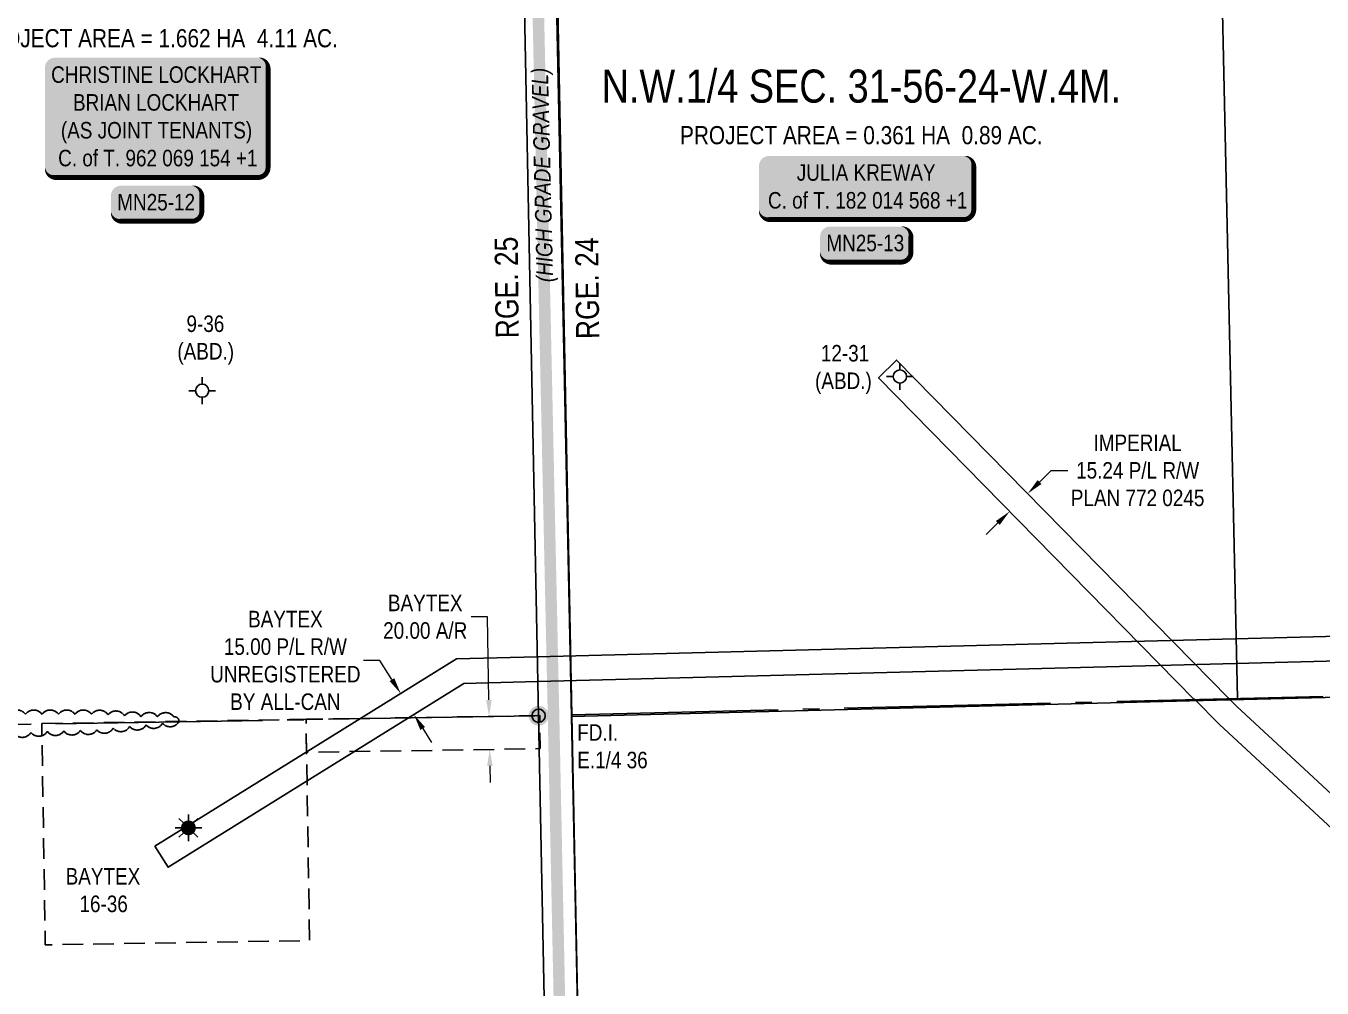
# Model space of a CAD drawing. Extents: x 88833 to 97610, y 5963373 to 5974710.
# Drawn here: x 93598 to 94383, y 5968956 to 5969538 of the extents above; entities that cross this region are included whole.
import ezdxf
from ezdxf.enums import TextEntityAlignment as Align

# ---------------------------------------------------------------- set-up
doc = ezdxf.new("R2010")
doc.units = 0
doc.header["$LTSCALE"] = 5
doc.header["$PDSIZE"] = 5
for name, pattern in [('0', [1, 1, 0]), ('foc-ACCESSROAD', [3.75, 2.5, -1.25]), ('foc-QUARTERLINE', [33, 25, -3, 2, -3])]:
    doc.linetypes.add(name, pattern=pattern)
doc.layers.get('Defpoints').update_dxf_attribs({"color": 9})
for name, color, linetype in [('AS-OWNER', 7, 'Continuous'), ('AS-POWER', 104, 'foc-POWER'), ('AS-ROADS', 254, 'Continuous'), ('C-SYMBOL', 7, 'Continuous'), ('D-TXT', 6, 'Continuous'), ('F-AR', 190, 'foc-ACCESSROAD'), ('F-RW', 190, 'Continuous'), ('F-WS', 190, 'foc-ACCESSROAD'), ('F-WS-S', 8, 'Continuous'), ('L-AREAREQUIRED', 7, 'Continuous'), ('L-MON', 1, 'Continuous'), ('L-QSEC', 8, 'foc-QUARTERLINE'), ('L-SEC', 7, 'Continuous'), ('L-TITLEDB', 4, 'Continuous'), ('P-APEX RECON-LINE LIST', 240, 'Continuous'), ('T-BUSH', 110, '0')]:
    doc.layers.add(name, color=color, linetype=linetype)
for name, color, linetype, lineweight in [('F-AR-T', 190, 'Continuous', 9), ('F-RW-T', 190, 'Continuous', 9), ('F-WS-T', 190, 'Continuous', 9), ('T-TEXT', 48, 'Continuous', 18)]:
    doc.layers.add(name, color=color, linetype=linetype, lineweight=lineweight)
doc.styles.add('100L', font='ARIALN.TTF', dxfattribs={"height": 10})
doc.styles.add('175L', font='ARIALN.TTF', dxfattribs={"height": 2})
doc.styles.add('80', font='ARIALN.TTF', dxfattribs={"height": 10})
doc.styles.add('80CG', font='ARIALN.TTF', dxfattribs={"height": 10})
doc.styles.add('80L', font='ARIALN.TTF', dxfattribs={"height": 10})
doc.styles.add('80LS', font='ARIALNI.TTF', dxfattribs={"height": 10})
doc.styles.add('foc-LtypeFont', font='ARIALN.TTF', dxfattribs={"height": 7.35})
doc.linetypes.add('foc-POWER', pattern='A,6,-1,["P",foc-LtypeFont,S=0.2,R=0,X=-0.625,Y=-0.75],-1.24,4', length=12.24)
doc.dimstyles.new('Compass 5 000', dxfattribs={"dimscale": 5, "dimtxt": 9, "dimasz": 2, "dimexe": 0.2, "dimexo": 0.0625, "dimgap": 0.5, "dimtad": 0, "dimtih": 1, "dimtoh": 1, "dimzin": 0, "dimdsep": 46, "dimtxsty": '80CG', "dimcen": 0.1, "dimse1": 1, "dimse2": 1, "dimclrd": 256, "dimclrt": 256, "dimaunit": 1, "dimadec": 4, "dimazin": 0, "dimtfac": 0.06, "dimtofl": 0, "dimtmove": 0, "dimatfit": 1, "dimfxl": 0.2, "dimtolj": 1, "dimtzin": 0, "dimlwd": -1, "dimarcsym": 0})

# ---------------------------------------------------------------- blocks, each defined once
blk = doc.blocks.new('*D390')
at = {"layer": 'Defpoints', "color": 0, "transparency": 16777216}
for p in [(94193.37, 5969244.25), (94243.07, 5969215.54), (94232.1, 5969204.78)]:
    blk.add_point(p, dxfattribs=at)
at = {"layer": 'F-RW-T', "transparency": 16777216}
for p, q in [((94211.47, 5969262.01), (94218.61, 5969269.02)), ((94218.61, 5969269.02), (94228.61, 5969269.02)), ((94186.23, 5969237.25), (94179.1, 5969230.24))]:
    blk.add_line(p, q, dxfattribs=at)
for points in [[(94210.3, 5969263.2), (94212.64, 5969260.82), (94204.33, 5969255.01)], [(94185.07, 5969238.43), (94187.4, 5969236.06), (94193.37, 5969244.25)]]:
    blk.add_solid(points, dxfattribs=at)
at = {"layer": 'F-RW-T', "transparency": 16777216, "insert": (94270.87, 5969269.02), "char_height": 10, "attachment_point": 5, "style": '80CG'}
blk.add_mtext('\\A1;IMPERIAL\\P15.24 P/L R/W\\PPLAN 772 0245', dxfattribs=at)
blk = doc.blocks.new('GABD')
for p, q in [((0, 0.81), (0, 1.62)), ((-0.81, 0), (-1.62, 0)), ((1.62, 0), (0.81, 0)), ((0, -0.81), (0, -1.62))]:
    blk.add_line(p, q)
blk.add_circle((0, 0), 0.8)
blk = doc.blocks.new('GAS')
h = blk.add_hatch(color=255)
h.dxf.hatch_style = 1
edge = h.paths.add_edge_path()
edge.add_arc((0, 0), 0.9, 0, 360)
for p, q in [((0, 0.81), (0, 1.62)), ((-0.81, 0), (-1.62, 0)), ((-0.57, 0.57), (-1.14, 1.14)), ((0.57, 0.57), (1.14, 1.14)), ((1.62, 0), (0.81, 0)), ((-0.57, -0.57), (-1.14, -1.14)), ((0, -0.81), (0, -1.62)), ((1.14, -1.14), (0.57, -0.57))]:
    blk.add_line(p, q)
blk.add_circle((0, 0), 0.8)
blk = doc.blocks.new('*U452')
at = {"true_color": 0xffffa8}
h = blk.add_hatch(color=51, dxfattribs=at)
edge = h.paths.add_edge_path()
edge.add_line((-21.5, -11.5), (21.5, -11.5))
edge.add_arc((21.5, -5.5), 6, 270, 360)
edge.add_line((27.5, -5.5), (27.5, 4))
edge.add_arc((21.5, 4), 6, 0, 90)
edge.add_line((21.5, 10), (-21.5, 10))
edge.add_arc((-21.5, 4), 6, 90, 180)
edge.add_line((-27.5, 4), (-27.5, -5.5))
edge.add_arc((-21.5, -5.5), 6, 180, 270)
at = {"color": 240, "flags": 128}
blk.add_lwpolyline([(-21.5, -11.5, 3, 3, 0), (21.5, -11.5, 3, 3, 0.414214), (27.5, -5.5, 3, 3, 0), (27.5, 4, 3, 0, 0.414214), (21.5, 10, 0, 0, 0), (-21.5, 10, 0, 0, 0.414214), (-27.5, 4, 0, 0, 0), (-27.5, -5.5, 0, 3, 0.414214)], format="xyseb", close=True, dxfattribs=at)
for points in [[(-24.67, -8.43, 0, 10, 0), (0, 0, 5, 5, 0)], [(21.05, -6.93, 0, 10, 0), (0, 0, 5, 5, 0)]]:
    blk.add_lwpolyline(points, format="xyseb", dxfattribs=at)
at = {"color": 4, "style": '80'}
blk.add_attdef('OTHER_001', (-14.7, -5), '', height=10, dxfattribs=at)
blk = doc.blocks.new('*U495')
h = blk.add_hatch(color=59)
edge = h.paths.add_edge_path()
edge.add_line((-61.5, -37), (61.5, -37))
edge.add_arc((61.5, -31), 6, 270, 360)
edge.add_line((67.5, -31), (67.5, 29.5))
edge.add_arc((61.5, 29.5), 6, 0, 90)
edge.add_line((61.5, 35.5), (-61.5, 35.5))
edge.add_arc((-61.5, 29.5), 6, 90, 180)
edge.add_line((-67.5, 29.5), (-67.5, -31))
edge.add_arc((-61.5, -31), 6, 180, 270)
at = {"color": 1, "flags": 128}
blk.add_lwpolyline([(-61.5, -37, 3, 3, 0), (61.5, -37, 3, 3, 0.414214), (67.5, -31, 3, 3, 0), (67.5, 29.5, 3, 0, 0.414214), (61.5, 35.5, 0, 0, 0), (-61.5, 35.5, 0, 0, 0.414214), (-67.5, 29.5, 0, 0, 0), (-67.5, -31, 0, 3, 0.414214)], format="xyseb", close=True, dxfattribs=at)
blk.add_lwpolyline([(-56.05, -9.74, 0, 7.5, 0), (0, 0, 0, 0, 0)], format="xyseb", dxfattribs=at)
at = {"color": 1, "style": '80'}
blk.add_attdef('ENTER_TEXT_001', (-35.99, -5), '', height=10, dxfattribs=at)
blk = doc.blocks.new('*U496')
h = blk.add_hatch(color=59)
edge = h.paths.add_edge_path()
edge.add_line((-59, -20), (59, -20))
edge.add_arc((59, -14), 6, 270, 360)
edge.add_line((65, -14), (65, 12.5))
edge.add_arc((59, 12.5), 6, 0, 90)
edge.add_line((59, 18.5), (-59, 18.5))
edge.add_arc((-59, 12.5), 6, 90, 180)
edge.add_line((-65, 12.5), (-65, -14))
edge.add_arc((-59, -14), 6, 180, 270)
at = {"color": 1, "flags": 128}
blk.add_lwpolyline([(-59, -20, 3, 3, 0), (59, -20, 3, 3, 0.414214), (65, -14, 3, 3, 0), (65, 12.5, 3, 0, 0.414214), (59, 18.5, 0, 0, 0), (-59, 18.5, 0, 0, 0.414214), (-65, 12.5, 0, 0, 0), (-65, -14, 0, 3, 0.414214)], format="xyseb", close=True, dxfattribs=at)
blk.add_lwpolyline([(-56.05, -9.74, 0, 7.5, 0), (0, 0, 0, 0, 0)], format="xyseb", dxfattribs=at)
at = {"color": 1, "style": '80'}
blk.add_attdef('ENTER_TEXT_001', (-35.99, -5), '', height=10, dxfattribs=at)
blk = doc.blocks.new('*D506')
at = {"layer": 'Defpoints', "color": 0, "transparency": 16777216}
for p in [(93824.73, 5969133.95), (93834.12, 5969139.86), (93842.09, 5969127.19)]:
    blk.add_point(p, dxfattribs=at)
at = {"layer": 'F-RW-T', "transparency": 16777216}
for p, q in [((93812.13, 5969153.99), (93802.13, 5969153.99)), ((93819.41, 5969142.42), (93812.13, 5969153.99)), ((93838.02, 5969112.82), (93843.34, 5969104.35))]:
    blk.add_line(p, q, dxfattribs=at)
for points in [[(93820.82, 5969143.31), (93818, 5969141.53), (93824.73, 5969133.95)], [(93839.43, 5969113.71), (93836.61, 5969111.93), (93832.7, 5969121.29)]]:
    blk.add_solid(points, dxfattribs=at)
at = {"layer": 'F-RW-T', "transparency": 16777216, "insert": (93754.89, 5969153.99), "char_height": 10, "attachment_point": 5, "style": '80CG'}
blk.add_mtext('\\A1;BAYTEX\\P15.00 P/L R/W\\PUNREGISTERED\\PBY ALL-CAN', dxfattribs=at)
blk = doc.blocks.new('*D507')
at = {"layer": 'Defpoints', "color": 0, "transparency": 16777216}
for p in [(93876.76, 5969120.14), (93878.25, 5969120.16), (93877.08, 5969100.14)]:
    blk.add_point(p, dxfattribs=at)
at = {"layer": 'F-AR-T', "transparency": 16777216}
for p, q in [((93877.29, 5969180.43), (93867.29, 5969180.43)), ((93878.09, 5969130.16), (93877.29, 5969180.43)), ((93878.73, 5969090.16), (93878.89, 5969080.16))]:
    blk.add_line(p, q, dxfattribs=at)
for points in [[(93879.76, 5969130.18), (93876.42, 5969130.13), (93878.25, 5969120.16)], [(93880.39, 5969090.19), (93877.06, 5969090.14), (93878.57, 5969100.16)]]:
    blk.add_solid(points, dxfattribs=at)
at = {"layer": 'F-AR-T', "transparency": 16777216, "insert": (93839.56, 5969180.43), "char_height": 10, "attachment_point": 5, "style": '80CG'}
blk.add_mtext('\\A1;BAYTEX\\P20.00 A/R', dxfattribs=at)
blk = doc.blocks.new('fdia')
at = {"color": 255, "const_width": 1}
blk.add_lwpolyline([(-0.5, 0, 1), (0.5, 0, 1)], format="xyb", close=True, dxfattribs=at)
blk = doc.blocks.new('Fdiaa')
blk.add_blockref('fdia', (0, 0))
blk = doc.blocks.new('fdib')
at = {"color": 1, "const_width": 1.6}
blk.add_lwpolyline([(-0.4, 0, 1), (0.4, 0, 1)], format="xyb", close=True, dxfattribs=at)
at = {"color": 1}
blk.add_circle((0, 0), 0.8, dxfattribs=at)
blk = doc.blocks.new('Fdibb')
blk.add_blockref('fdib', (0, 0))
blk = doc.blocks.new('fdicc')
for name in ['Fdibb', 'Fdiaa']:
    blk.add_blockref(name, (0, 0))
blk = doc.blocks.new('FDI')
blk.add_blockref('fdicc', (0, 0))

msp = doc.modelspace()

# ---------------------------------------------------------------- linework, layer by layer
at = {"layer": 'AS-POWER', "flags": 128}
for points in [[(93917.11, 5969649.49), (93928.024, 5969120.177), (94302.367, 5969129.534), (94630.654, 5969137.739), (94731.25, 5969140.253), (94830.668, 5969142.738), (94890.932, 5969144.245)], [(93928.024, 5969120.177), (93944.421, 5968327.135), (93955.644, 5968316.453), (94096.271, 5968320.488), (94106.569, 5968320.784), (94239.507, 5968324.599)]]:
    msp.add_lwpolyline(points, dxfattribs=at)
at = {"layer": 'AS-ROADS', "const_width": 7, "flags": 128}
msp.add_lwpolyline([(94020.182, 5964179.765), (94016.384, 5964372.858), (94000.133, 5965162.172), (93985.104, 5965906.543), (93958.312, 5967160.052), (93939.043, 5968064.275), (93917.295, 5969118.161), (93899.542, 5969937.457), (93880.532, 5970849.51)], dxfattribs=at)
at = {"layer": 'F-AR', "flags": 128}
msp.add_lwpolyline([(93908.863, 5969120.646), (93767.423, 5969118.396), (93767.741, 5969098.398), (93909.181, 5969100.649)], close=True, dxfattribs=at)
at = {"layer": 'F-RW', "flags": 128}
msp.add_lwpolyline([(94409.049, 5969033.132), (94407.727, 5969034.355), (94320.356, 5969115.179), (94305.251, 5969130.551), (94304.956, 5969130.544), (94114.017, 5969325.109), (94124.88, 5969335.785), (94326.091, 5969131.072), (94330.964, 5969126.113), (94426.475, 5969037.757), (94430.878, 5969033.683)], dxfattribs=at)
msp.add_lwpolyline([(94854.809, 5969065.497), (94775.637, 5969141.703), (94753.418, 5969163.09), (94730.478, 5969162.498), (94283.349, 5969150.961), (93907.772, 5969141.271), (93862.889, 5969140.113), (93683.834, 5969028.87), (93675.936, 5969041.582), (93858.442, 5969154.969), (93907.386, 5969156.231), (94282.963, 5969165.922), (94730.092, 5969177.459), (94759.288, 5969178.212), (94786.016, 5969152.486), (94865.187, 5969076.279)], close=True, dxfattribs=at)
at = {"layer": 'F-WS', "flags": 128}
msp.add_lwpolyline([(93607.394, 5969115.85), (93767.423, 5969118.396), (93769.554, 5968984.413), (93609.525, 5968981.867)], close=True, dxfattribs=at)
at = {"layer": 'L-QSEC', "flags": 128}
for points in [[(93928.301, 5969121.045), (95536.655, 5969160.249)], [(92296.201, 5969093.434), (93908.203, 5969120.555)]]:
    msp.add_lwpolyline(points, dxfattribs=at)
at = {"layer": 'L-SEC', "flags": 128}
for points in [[(93892.184, 5969925.124), (93908.203, 5969120.555)], [(93912.284, 5969925.524), (93928.303, 5969120.955)], [(93908.203, 5969120.555), (93924.307, 5968316.486)], [(93928.303, 5969120.958), (93944.407, 5968316.889)]]:
    msp.add_lwpolyline(points, dxfattribs=at)
at = {"layer": 'L-TITLEDB', "flags": 128}
msp.add_lwpolyline([(94331.421, 5969131.201), (94313.797, 5969934.015)], dxfattribs=at)
at = {"layer": 'T-BUSH', "flags": 128}
msp.add_lwpolyline([(93690.434, 5969117.001, -0.5205671), (93680.491, 5969116.008, -0.5205671), (93670.549, 5969115.014, -0.5205671), (93660.606, 5969114.02, -0.5205671), (93650.664, 5969113.027, -0.5205671), (93640.721, 5969112.033, -0.5205671), (93630.743, 5969111.606, -0.5205671), (93620.754, 5969111.343, -0.5205671), (93610.766, 5969111.08, -0.5205671), (93600.796, 5969110.413, -0.5205671), (93590.828, 5969109.726, -0.5205671), (93580.86, 5969109.039, -0.5205671), (93570.891, 5969108.352, -0.5205671), (93560.911, 5969108.309, -0.5205671), (93550.93, 5969108.764, -0.5205671), (93540.955, 5969109.336, -0.5205671), (93530.976, 5969109.861, -0.5205671), (93521.142, 5969111.554, -0.5205671), (93511.256, 5969112.873, -0.5205671), (93501.288, 5969113.568, -0.5205671), (93491.299, 5969113.669, -0.5205671), (93481.307, 5969113.669, -0.5205671), (93471.315, 5969113.669, -0.5205671), (93461.325, 5969113.635, -0.5205671), (93451.378, 5969112.688, -0.5205671), (93441.431, 5969111.741, -0.5205671), (93431.484, 5969110.794, -0.5205671), (93421.582, 5969109.463, -0.5205671), (93411.685, 5969108.094, -0.5205671), (93401.695, 5969107.904, -0.5205671), (93391.704, 5969107.713, -0.5205671), (93381.714, 5969107.523, -0.5205671), (93371.728, 5969107.47, -0.5205671), (93361.767, 5969108.253, -0.5205671), (93351.805, 5969109.036, -0.5205671), (93341.844, 5969109.819, -0.5205671), (93331.925, 5969111.013, -0.5205671), (93328.116, 5969112.675, -0.5205671), (93338.002, 5969114.121, -0.5205671), (93347.939, 5969115.109, -0.5205671), (93357.908, 5969115.782, -0.5205671), (93367.878, 5969116.455, -0.5205671), (93377.865, 5969116.585, -0.5205671), (93387.855, 5969116.777, -0.5205671), (93397.845, 5969116.956, -0.5205671), (93407.837, 5969116.956, -0.5205671), (93417.821, 5969117.275, -0.5205671), (93427.802, 5969117.699, -0.5205671), (93437.794, 5969117.699, -0.5205671), (93447.786, 5969117.699, -0.5205671), (93457.762, 5969118.178, -0.5205671), (93467.733, 5969118.827, -0.5205671), (93477.706, 5969119.45, -0.5205671), (93487.683, 5969119.926, -0.5205671), (93497.675, 5969119.926, -0.5205671), (93507.667, 5969119.926, -0.5205671), (93517.659, 5969119.926, -0.5205671), (93527.641, 5969120.258, -0.5205671), (93537.615, 5969120.856, -0.5205671), (93547.6, 5969121.185, -0.5205671), (93557.59, 5969121.393, -0.5205671), (93567.582, 5969121.411, -0.5205671), (93577.574, 5969121.411, -0.5205671), (93587.566, 5969121.411, -0.5205671), (93597.558, 5969121.411, -0.5205671), (93607.55, 5969121.411, -0.5205671), (93617.542, 5969121.411, -0.5205671), (93627.534, 5969121.411, -0.5205671), (93637.527, 5969121.411, -0.5205671), (93647.51, 5969121.146, -0.5205671), (93657.481, 5969120.504, -0.5205671), (93667.455, 5969119.923, -0.5205671), (93677.447, 5969119.891, -0.5205671), (93687.435, 5969119.802, -0.5205671)], format="xyb", close=True, dxfattribs=at)

# ---------------------------------------------------------------- block references
at = {"layer": 'AS-OWNER', "color": 5}
ref = msp.add_blockref('*U495', (93676.885, 5969483.384), dxfattribs=at)
ref.add_attrib('ENTER_TEXT_001', 'CHRISTINE LOCKHART', (93613.082, 5969503.647), dxfattribs={"layer": '0', "color": 1, "height": 10, "style": '80'})
ref.add_attrib('ENTER_TEXT_002', 'BRIAN LOCKHART', (93626.292, 5969486.803), dxfattribs={"layer": '0', "color": 1, "height": 10, "style": '80'})
ref.add_attrib('ENTER_TEXT_003', '(AS JOINT TENANTS)', (93618.976, 5969469.959), dxfattribs={"layer": '0', "color": 1, "height": 10, "style": '80'})
ref.add_attrib('ENTER_TEXT_004', 'C. of T. 962 069 154 +1', (93617.318, 5969453.115), dxfattribs={"layer": '0', "color": 1, "height": 10, "style": '80'})
ref = msp.add_blockref('*U496', (94106.644, 5969440.877), dxfattribs=at)
ref.add_attrib('ENTER_TEXT_001', 'JULIA KREWAY', (94064.526, 5969444.384), dxfattribs={"layer": '0', "color": 1, "height": 10, "style": '80'})
ref.add_attrib('ENTER_TEXT_002', 'C. of T. 182 014 568 +1', (94047.077, 5969427.54), dxfattribs={"layer": '0', "color": 1, "height": 10, "style": '80'})
at = {"layer": 'F-WS-S', "xscale": 5, "yscale": 5, "zscale": 5}
for name, p in [('GABD', (94126.962, 5969325.925)), ('GABD', (93704.533, 5969317.298)), ('GAS', (93696.184, 5969052.693))]:
    msp.add_blockref(name, p, dxfattribs=at)
at = {"layer": 'L-MON', "color": 5, "xscale": 5, "yscale": 5, "zscale": 5}
msp.add_blockref('FDI', (93908.203, 5969120.555), dxfattribs=at)
at = {"layer": 'P-APEX RECON-LINE LIST'}
ref = msp.add_blockref('*U452', (93676.789, 5969431.371), dxfattribs=at)
ref.add_attrib('OTHER_001', 'MN25-12', (93653.112, 5969426.436), dxfattribs={"layer": '0', "color": 4, "height": 10, "style": '80'})
ref = msp.add_blockref('*U452', (94106.139, 5969406.656), dxfattribs=at)
ref.add_attrib('OTHER_001', 'MN25-13', (94082.432, 5969401.721), dxfattribs={"layer": '0', "color": 4, "height": 10, "style": '80'})

# ---------------------------------------------------------------- texts
at = {"layer": 'C-SYMBOL', "color": 3, "style": '175L'}
msp.add_text('N.W.1/4 SEC. 31-56-24-W.4M.', height=20, dxfattribs=at).set_placement((94103.58, 5969485.674), align=Align.BOTTOM_CENTER)
at = {"layer": 'D-TXT', "color": 3, "char_height": 14, "attachment_point": 1, "rotation": 90.655145, "style": '80L'}
for s, width, insert in [('RGE. 25', 73.75526, (93882.216, 5969348.965)), ('RGE. 24', 63.86109, (93930.954, 5969348.477))]:
    msp.add_mtext_dynamic_manual_height_columns(s, width=width, gutter_width=47.5, heights=[0], dxfattribs=dict(at, insert=insert))
at = {"layer": 'F-WS-T', "char_height": 10, "attachment_point": 1, "style": '100L'}
for s, insert in [('\\pi7.6079;9-36\\P\\pi2.0826;(ABD.)', (93687.405, 5969362.835)), ('\\pi5.5956;12-31\\P\\pi2.0826;(ABD.)', (94073.488, 5969344.99)), ('\\pi-3.5722;BAYTEX\\P\\pi4.8077;16-36', (93625.409, 5969028.371))]:
    msp.add_mtext_dynamic_manual_height_columns(s, width=37.13933, gutter_width=55, heights=[0], dxfattribs=dict(at, insert=insert))
at = {"layer": 'L-AREAREQUIRED', "color": 5, "style": '100L'}
for s, p in [('PROJECT AREA = 1.662 HA  4.11 AC.', (93676.885, 5969521.874)), ('PROJECT AREA = 0.361 HA  0.89 AC.', (94103.58, 5969463.174))]:
    msp.add_text(s, height=11, dxfattribs=at).set_placement(p, align=Align.BOTTOM_CENTER)
at = {"layer": 'L-MON', "insert": (93931.58, 5969115.411), "char_height": 10, "attachment_point": 1, "style": '100L'}
msp.add_mtext_dynamic_manual_height_columns('FD.I.\\PE.1/4 36', width=50.4928, gutter_width=50, heights=[0], dxfattribs=at)
at = {"layer": 'T-TEXT', "insert": (93905.457, 5969447.727), "char_height": 10, "width": 135.64186, "attachment_point": 2, "rotation": 91.409444, "style": '80LS'}
msp.add_mtext('(HIGH GRADE GRAVEL)', dxfattribs=at)

# ---------------------------------------------------------------- dimensions: what is measured, and where the dimension line sits
at = {"layer": 'F-AR-T', "color": 5}
dim = msp.add_linear_dim(base=(93878.25, 5969120.159), p1=(93877.079, 5969100.138), p2=(93876.761, 5969120.135), angle=90.911386, text='BAYTEX\\P20.00 A/R', dimstyle='Compass 5 000', dxfattribs=at)
dim.commit()
dim.dimension.update_dxf_attribs({"geometry": '*D507', "text_midpoint": (93839.556, 5969180.433), "dimtype": 161})
at = {"layer": 'F-RW-T'}
for base, p1, p2, angle, text, picture, middle in [((94193.37, 5969244.249), (94243.068, 5969215.54), (94232.103, 5969204.78), 224.461099, 'IMPERIAL\\P15.24 P/L R/W\\PPLAN 772 0245', '*D390', (94270.873, 5969269.018)), ((93824.732, 5969133.955), (93842.09, 5969127.19), (93834.123, 5969139.86), 122.160082, 'BAYTEX\\P15.00 P/L R/W\\PUNREGISTERED\\PBY ALL-CAN', '*D506', (93754.889, 5969153.993))]:
    dim = msp.add_linear_dim(base=base, p1=p1, p2=p2, angle=angle, text=text, dimstyle='Compass 5 000', dxfattribs=at)
    dim.commit()
    dim.dimension.update_dxf_attribs({"geometry": picture, "text_midpoint": middle, "dimtype": 161})

doc.saveas('drawing.dxf')
